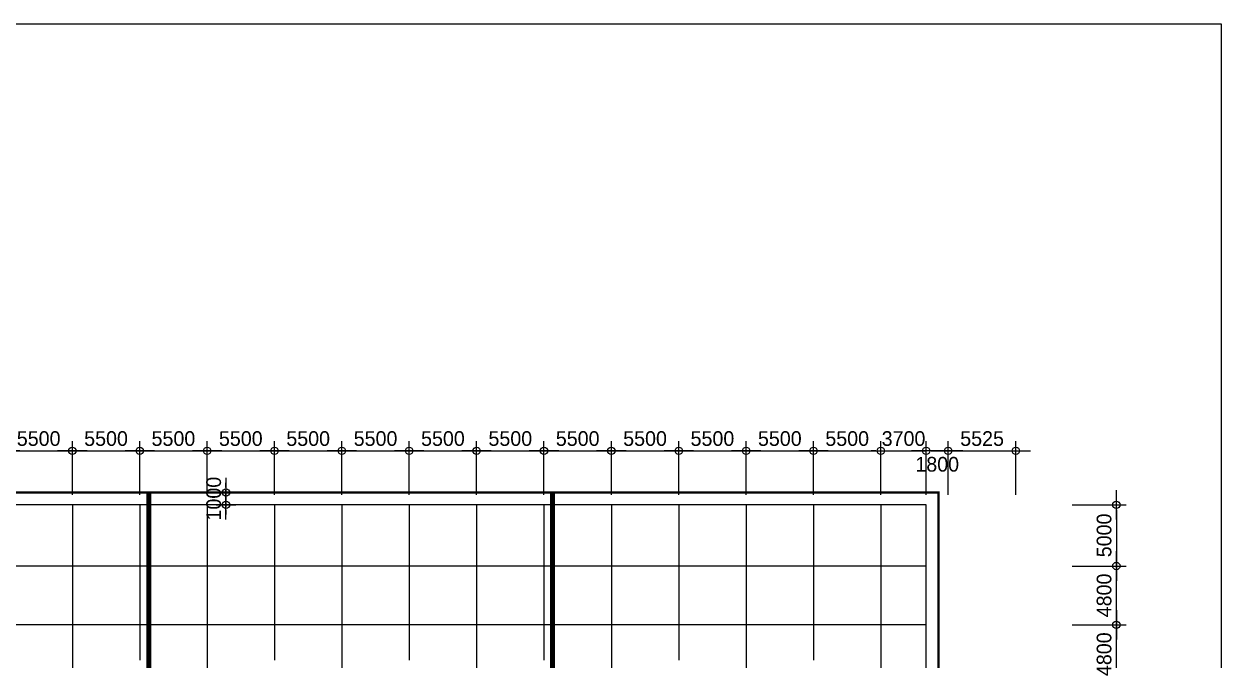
# Model space of a CAD drawing. Header units: millimetres. Extents: x -224470 to 893780, y -1288009 to 197746.
# Drawn here: x 194279 to 292000, y 145815 to 197746 of the extents above; entities that cross this region are included whole.
import ezdxf

# ---------------------------------------------------------------- set-up
doc = ezdxf.new("R2010")
doc.units = ezdxf.units.MM
doc.header["$LTSCALE"] = 1000
doc.header["$MEASUREMENT"] = 0
doc.header["$PDSIZE"] = -10
doc.layers.get('0').update_dxf_attribs({"linetype": 'CONTINUOUS'})
doc.layers.get('Defpoints').update_dxf_attribs({"color": 171, "linetype": 'CONTINUOUS'})
doc.layers.add('NDIM', color=7, linetype='CONTINUOUS')
doc.layers.add('SAW-CUT', color=6, linetype='CONTINUOUS')
doc.styles.add('CGS', font='cgse', dxfattribs={"bigfont": 'cgs'})
doc.dimstyles.new('NDIM 1200', dxfattribs={"dimscale": 500, "dimtxt": 3, "dimasz": 1, "dimexe": 2, "dimexo": 2, "dimgap": 1, "dimtad": 1, "dimdec": 0, "dimdsep": 46, "dimtxsty": 'CGS', "dimblk": 'DOT0', "dimcen": 1, "dimdle": 8, "dimclrd": 2, "dimclre": 2, "dimclrt": 2, "dimadec": 0, "dimazin": 0, "dimtfac": 1, "dimtdec": 0, "dimtix": 1, "dimtmove": 2, "dimatfit": 3, "dimldrblk": 'DOT0', "dimfxl": 1, "dimtolj": 1, "dimtzin": 0, "dimlwd": -1, "dimlwe": -1, "dimarcsym": 0})

# ---------------------------------------------------------------- blocks, each defined once
blk = doc.blocks.new('DOT0')
blk.add_line((-3, 0), (3, 0))
at = {"color": 6}
blk.add_circle((0, 0), 0.75, dxfattribs=at)
blk = doc.blocks.new('*D23')
at = {"layer": 'Defpoints', "color": 0, "ltscale": 0.4, "transparency": 16777216}
for p in [(209172, 159491), (210772, 159491), (209172, 158491)]:
    blk.add_point(p, dxfattribs=at)
at = {"layer": 'NDIM', "ltscale": 0.4, "transparency": 16777216}
for p, q in [((210772, 159891), (210772, 160291)), ((209972, 159491), (211572, 159491)), ((210772, 158491), (210772, 159491)), ((209972, 158491), (211572, 158491)), ((210772, 158091), (210772, 157691))]:
    blk.add_line(p, q, dxfattribs=at)
at = {"layer": 'NDIM', "ltscale": 0.4, "transparency": 16777216, "xscale": 400, "yscale": 400, "zscale": 400}
for p, rotation in [((210772, 159491), 270), ((210772, 158491), 90)]:
    blk.add_blockref('DOT0', p, dxfattribs=dict(at, rotation=rotation))
at = {"layer": 'NDIM', "ltscale": 0.4, "transparency": 16777216, "insert": (209772, 158991), "char_height": 1200, "attachment_point": 5, "rotation": 90, "style": 'CGS'}
blk.add_mtext('\\A1;1000', dxfattribs=at)
blk = doc.blocks.new('*D285')
at = {"layer": 'Defpoints', "color": 0, "ltscale": 0.4, "transparency": 16777216}
for p in [(198230, 162891), (192730, 158491), (198230, 158491)]:
    blk.add_point(p, dxfattribs=at)
at = {"layer": 'NDIM', "ltscale": 0.4, "transparency": 16777216}
for p, q in [((192730, 159291), (192730, 163691)), ((198230, 159291), (198230, 163691)), ((193130, 162891), (197830, 162891))]:
    blk.add_line(p, q, dxfattribs=at)
at = {"layer": 'NDIM', "ltscale": 0.4, "transparency": 16777216, "xscale": 400, "yscale": 400, "zscale": 400, "rotation": 180}
blk.add_blockref('DOT0', (192730, 162891), dxfattribs=at)
at = {"layer": 'NDIM', "ltscale": 0.4, "transparency": 16777216, "xscale": 400, "yscale": 400, "zscale": 400}
blk.add_blockref('DOT0', (198230, 162891), dxfattribs=at)
at = {"layer": 'NDIM', "ltscale": 0.4, "transparency": 16777216, "insert": (195480, 163891), "char_height": 1200, "attachment_point": 5, "style": 'CGS'}
blk.add_mtext('\\A1;5500', dxfattribs=at)
blk = doc.blocks.new('*D286')
at = {"layer": 'Defpoints', "color": 0, "ltscale": 0.4, "transparency": 16777216}
for p in [(203730, 162891), (198230, 158491), (203730, 158491)]:
    blk.add_point(p, dxfattribs=at)
at = {"layer": 'NDIM', "ltscale": 0.4, "transparency": 16777216}
for p, q in [((198230, 159291), (198230, 163691)), ((203730, 159291), (203730, 163691)), ((198630, 162891), (203330, 162891))]:
    blk.add_line(p, q, dxfattribs=at)
at = {"layer": 'NDIM', "ltscale": 0.4, "transparency": 16777216, "xscale": 400, "yscale": 400, "zscale": 400, "rotation": 180}
blk.add_blockref('DOT0', (198230, 162891), dxfattribs=at)
at = {"layer": 'NDIM', "ltscale": 0.4, "transparency": 16777216, "xscale": 400, "yscale": 400, "zscale": 400}
blk.add_blockref('DOT0', (203730, 162891), dxfattribs=at)
at = {"layer": 'NDIM', "ltscale": 0.4, "transparency": 16777216, "insert": (200980, 163891), "char_height": 1200, "attachment_point": 5, "style": 'CGS'}
blk.add_mtext('\\A1;5500', dxfattribs=at)
blk = doc.blocks.new('*D287')
at = {"layer": 'Defpoints', "color": 0, "ltscale": 0.4, "transparency": 16777216}
for p in [(209230, 162891), (203730, 158491), (209230, 158491)]:
    blk.add_point(p, dxfattribs=at)
at = {"layer": 'NDIM', "ltscale": 0.4, "transparency": 16777216}
for p, q in [((203730, 159291), (203730, 163691)), ((209230, 159291), (209230, 163691)), ((204130, 162891), (208830, 162891))]:
    blk.add_line(p, q, dxfattribs=at)
at = {"layer": 'NDIM', "ltscale": 0.4, "transparency": 16777216, "xscale": 400, "yscale": 400, "zscale": 400, "rotation": 180}
blk.add_blockref('DOT0', (203730, 162891), dxfattribs=at)
at = {"layer": 'NDIM', "ltscale": 0.4, "transparency": 16777216, "xscale": 400, "yscale": 400, "zscale": 400}
blk.add_blockref('DOT0', (209230, 162891), dxfattribs=at)
at = {"layer": 'NDIM', "ltscale": 0.4, "transparency": 16777216, "insert": (206480, 163891), "char_height": 1200, "attachment_point": 5, "style": 'CGS'}
blk.add_mtext('\\A1;5500', dxfattribs=at)
blk = doc.blocks.new('*D288')
at = {"layer": 'Defpoints', "color": 0, "ltscale": 0.4, "transparency": 16777216}
for p in [(214730, 162891), (209230, 158491), (214730, 158491)]:
    blk.add_point(p, dxfattribs=at)
at = {"layer": 'NDIM', "ltscale": 0.4, "transparency": 16777216}
for p, q in [((209230, 159291), (209230, 163691)), ((214730, 159291), (214730, 163691)), ((209630, 162891), (214330, 162891))]:
    blk.add_line(p, q, dxfattribs=at)
at = {"layer": 'NDIM', "ltscale": 0.4, "transparency": 16777216, "xscale": 400, "yscale": 400, "zscale": 400, "rotation": 180}
blk.add_blockref('DOT0', (209230, 162891), dxfattribs=at)
at = {"layer": 'NDIM', "ltscale": 0.4, "transparency": 16777216, "xscale": 400, "yscale": 400, "zscale": 400}
blk.add_blockref('DOT0', (214730, 162891), dxfattribs=at)
at = {"layer": 'NDIM', "ltscale": 0.4, "transparency": 16777216, "insert": (211980, 163891), "char_height": 1200, "attachment_point": 5, "style": 'CGS'}
blk.add_mtext('\\A1;5500', dxfattribs=at)
blk = doc.blocks.new('*D289')
at = {"layer": 'Defpoints', "color": 0, "ltscale": 0.4, "transparency": 16777216}
for p in [(220230, 162891), (214730, 158491), (220230, 158491)]:
    blk.add_point(p, dxfattribs=at)
at = {"layer": 'NDIM', "ltscale": 0.4, "transparency": 16777216}
for p, q in [((214730, 159291), (214730, 163691)), ((220230, 159291), (220230, 163691)), ((215130, 162891), (219830, 162891))]:
    blk.add_line(p, q, dxfattribs=at)
at = {"layer": 'NDIM', "ltscale": 0.4, "transparency": 16777216, "xscale": 400, "yscale": 400, "zscale": 400, "rotation": 180}
blk.add_blockref('DOT0', (214730, 162891), dxfattribs=at)
at = {"layer": 'NDIM', "ltscale": 0.4, "transparency": 16777216, "xscale": 400, "yscale": 400, "zscale": 400}
blk.add_blockref('DOT0', (220230, 162891), dxfattribs=at)
at = {"layer": 'NDIM', "ltscale": 0.4, "transparency": 16777216, "insert": (217480, 163891), "char_height": 1200, "attachment_point": 5, "style": 'CGS'}
blk.add_mtext('\\A1;5500', dxfattribs=at)
blk = doc.blocks.new('*D290')
at = {"layer": 'Defpoints', "color": 0, "ltscale": 0.4, "transparency": 16777216}
for p in [(225730, 162891), (220230, 158491), (225730, 158491)]:
    blk.add_point(p, dxfattribs=at)
at = {"layer": 'NDIM', "ltscale": 0.4, "transparency": 16777216}
for p, q in [((220230, 159291), (220230, 163691)), ((225730, 159291), (225730, 163691)), ((220630, 162891), (225330, 162891))]:
    blk.add_line(p, q, dxfattribs=at)
at = {"layer": 'NDIM', "ltscale": 0.4, "transparency": 16777216, "xscale": 400, "yscale": 400, "zscale": 400, "rotation": 180}
blk.add_blockref('DOT0', (220230, 162891), dxfattribs=at)
at = {"layer": 'NDIM', "ltscale": 0.4, "transparency": 16777216, "xscale": 400, "yscale": 400, "zscale": 400}
blk.add_blockref('DOT0', (225730, 162891), dxfattribs=at)
at = {"layer": 'NDIM', "ltscale": 0.4, "transparency": 16777216, "insert": (222980, 163891), "char_height": 1200, "attachment_point": 5, "style": 'CGS'}
blk.add_mtext('\\A1;5500', dxfattribs=at)
blk = doc.blocks.new('*D291')
at = {"layer": 'Defpoints', "color": 0, "ltscale": 0.4, "transparency": 16777216}
for p in [(231230, 162891), (225730, 158491), (231230, 158491)]:
    blk.add_point(p, dxfattribs=at)
at = {"layer": 'NDIM', "ltscale": 0.4, "transparency": 16777216}
for p, q in [((225730, 159291), (225730, 163691)), ((231230, 159291), (231230, 163691)), ((226130, 162891), (230830, 162891))]:
    blk.add_line(p, q, dxfattribs=at)
at = {"layer": 'NDIM', "ltscale": 0.4, "transparency": 16777216, "xscale": 400, "yscale": 400, "zscale": 400, "rotation": 180}
blk.add_blockref('DOT0', (225730, 162891), dxfattribs=at)
at = {"layer": 'NDIM', "ltscale": 0.4, "transparency": 16777216, "xscale": 400, "yscale": 400, "zscale": 400}
blk.add_blockref('DOT0', (231230, 162891), dxfattribs=at)
at = {"layer": 'NDIM', "ltscale": 0.4, "transparency": 16777216, "insert": (228480, 163891), "char_height": 1200, "attachment_point": 5, "style": 'CGS'}
blk.add_mtext('\\A1;5500', dxfattribs=at)
blk = doc.blocks.new('*D292')
at = {"layer": 'Defpoints', "color": 0, "ltscale": 0.4, "transparency": 16777216}
for p in [(236730, 162891), (231230, 158491), (236730, 158491)]:
    blk.add_point(p, dxfattribs=at)
at = {"layer": 'NDIM', "ltscale": 0.4, "transparency": 16777216}
for p, q in [((231230, 159291), (231230, 163691)), ((236730, 159291), (236730, 163691)), ((231630, 162891), (236330, 162891))]:
    blk.add_line(p, q, dxfattribs=at)
at = {"layer": 'NDIM', "ltscale": 0.4, "transparency": 16777216, "xscale": 400, "yscale": 400, "zscale": 400, "rotation": 180}
blk.add_blockref('DOT0', (231230, 162891), dxfattribs=at)
at = {"layer": 'NDIM', "ltscale": 0.4, "transparency": 16777216, "xscale": 400, "yscale": 400, "zscale": 400}
blk.add_blockref('DOT0', (236730, 162891), dxfattribs=at)
at = {"layer": 'NDIM', "ltscale": 0.4, "transparency": 16777216, "insert": (233980, 163891), "char_height": 1200, "attachment_point": 5, "style": 'CGS'}
blk.add_mtext('\\A1;5500', dxfattribs=at)
blk = doc.blocks.new('*D293')
at = {"layer": 'Defpoints', "color": 0, "ltscale": 0.4, "transparency": 16777216}
for p in [(242230, 162891), (236730, 158491), (242230, 158491)]:
    blk.add_point(p, dxfattribs=at)
at = {"layer": 'NDIM', "ltscale": 0.4, "transparency": 16777216}
for p, q in [((236730, 159291), (236730, 163691)), ((242230, 159291), (242230, 163691)), ((237130, 162891), (241830, 162891))]:
    blk.add_line(p, q, dxfattribs=at)
at = {"layer": 'NDIM', "ltscale": 0.4, "transparency": 16777216, "xscale": 400, "yscale": 400, "zscale": 400, "rotation": 180}
blk.add_blockref('DOT0', (236730, 162891), dxfattribs=at)
at = {"layer": 'NDIM', "ltscale": 0.4, "transparency": 16777216, "xscale": 400, "yscale": 400, "zscale": 400}
blk.add_blockref('DOT0', (242230, 162891), dxfattribs=at)
at = {"layer": 'NDIM', "ltscale": 0.4, "transparency": 16777216, "insert": (239480, 163891), "char_height": 1200, "attachment_point": 5, "style": 'CGS'}
blk.add_mtext('\\A1;5500', dxfattribs=at)
blk = doc.blocks.new('*D294')
at = {"layer": 'Defpoints', "color": 0, "ltscale": 0.4, "transparency": 16777216}
for p in [(247730, 162891), (242230, 158491), (247730, 158491)]:
    blk.add_point(p, dxfattribs=at)
at = {"layer": 'NDIM', "ltscale": 0.4, "transparency": 16777216}
for p, q in [((242230, 159291), (242230, 163691)), ((247730, 159291), (247730, 163691)), ((242630, 162891), (247330, 162891))]:
    blk.add_line(p, q, dxfattribs=at)
at = {"layer": 'NDIM', "ltscale": 0.4, "transparency": 16777216, "xscale": 400, "yscale": 400, "zscale": 400, "rotation": 180}
blk.add_blockref('DOT0', (242230, 162891), dxfattribs=at)
at = {"layer": 'NDIM', "ltscale": 0.4, "transparency": 16777216, "xscale": 400, "yscale": 400, "zscale": 400}
blk.add_blockref('DOT0', (247730, 162891), dxfattribs=at)
at = {"layer": 'NDIM', "ltscale": 0.4, "transparency": 16777216, "insert": (244980, 163891), "char_height": 1200, "attachment_point": 5, "style": 'CGS'}
blk.add_mtext('\\A1;5500', dxfattribs=at)
blk = doc.blocks.new('*D295')
at = {"layer": 'Defpoints', "color": 0, "ltscale": 0.4, "transparency": 16777216}
for p in [(253230, 162891), (247730, 158491), (253230, 158491)]:
    blk.add_point(p, dxfattribs=at)
at = {"layer": 'NDIM', "ltscale": 0.4, "transparency": 16777216}
for p, q in [((247730, 159291), (247730, 163691)), ((253230, 159291), (253230, 163691)), ((248130, 162891), (252830, 162891))]:
    blk.add_line(p, q, dxfattribs=at)
at = {"layer": 'NDIM', "ltscale": 0.4, "transparency": 16777216, "xscale": 400, "yscale": 400, "zscale": 400, "rotation": 180}
blk.add_blockref('DOT0', (247730, 162891), dxfattribs=at)
at = {"layer": 'NDIM', "ltscale": 0.4, "transparency": 16777216, "xscale": 400, "yscale": 400, "zscale": 400}
blk.add_blockref('DOT0', (253230, 162891), dxfattribs=at)
at = {"layer": 'NDIM', "ltscale": 0.4, "transparency": 16777216, "insert": (250480, 163891), "char_height": 1200, "attachment_point": 5, "style": 'CGS'}
blk.add_mtext('\\A1;5500', dxfattribs=at)
blk = doc.blocks.new('*D296')
at = {"layer": 'Defpoints', "color": 0, "ltscale": 0.4, "transparency": 16777216}
for p in [(258730, 162891), (253230, 158491), (258730, 158491)]:
    blk.add_point(p, dxfattribs=at)
at = {"layer": 'NDIM', "ltscale": 0.4, "transparency": 16777216}
for p, q in [((253230, 159291), (253230, 163691)), ((258730, 159291), (258730, 163691)), ((253630, 162891), (258330, 162891))]:
    blk.add_line(p, q, dxfattribs=at)
at = {"layer": 'NDIM', "ltscale": 0.4, "transparency": 16777216, "xscale": 400, "yscale": 400, "zscale": 400, "rotation": 180}
blk.add_blockref('DOT0', (253230, 162891), dxfattribs=at)
at = {"layer": 'NDIM', "ltscale": 0.4, "transparency": 16777216, "xscale": 400, "yscale": 400, "zscale": 400}
blk.add_blockref('DOT0', (258730, 162891), dxfattribs=at)
at = {"layer": 'NDIM', "ltscale": 0.4, "transparency": 16777216, "insert": (255980, 163891), "char_height": 1200, "attachment_point": 5, "style": 'CGS'}
blk.add_mtext('\\A1;5500', dxfattribs=at)
blk = doc.blocks.new('*D297')
at = {"layer": 'Defpoints', "color": 0, "ltscale": 0.4, "transparency": 16777216}
for p in [(264230, 162891), (258730, 158491), (264230, 158491)]:
    blk.add_point(p, dxfattribs=at)
at = {"layer": 'NDIM', "ltscale": 0.4, "transparency": 16777216}
for p, q in [((258730, 159291), (258730, 163691)), ((264230, 159291), (264230, 163691)), ((259130, 162891), (263830, 162891))]:
    blk.add_line(p, q, dxfattribs=at)
at = {"layer": 'NDIM', "ltscale": 0.4, "transparency": 16777216, "xscale": 400, "yscale": 400, "zscale": 400, "rotation": 180}
blk.add_blockref('DOT0', (258730, 162891), dxfattribs=at)
at = {"layer": 'NDIM', "ltscale": 0.4, "transparency": 16777216, "xscale": 400, "yscale": 400, "zscale": 400}
blk.add_blockref('DOT0', (264230, 162891), dxfattribs=at)
at = {"layer": 'NDIM', "ltscale": 0.4, "transparency": 16777216, "insert": (261480, 163891), "char_height": 1200, "attachment_point": 5, "style": 'CGS'}
blk.add_mtext('\\A1;5500', dxfattribs=at)
blk = doc.blocks.new('*D298')
at = {"layer": 'Defpoints', "color": 0, "ltscale": 0.4, "transparency": 16777216}
for p in [(267930, 162891), (264230, 158491), (267930, 158491)]:
    blk.add_point(p, dxfattribs=at)
at = {"layer": 'NDIM', "ltscale": 0.4, "transparency": 16777216}
for p, q in [((264230, 159291), (264230, 163691)), ((267930, 159291), (267930, 163691)), ((263830, 162891), (263430, 162891)), ((264230, 162891), (267930, 162891)), ((268330, 162891), (268730, 162891))]:
    blk.add_line(p, q, dxfattribs=at)
at = {"layer": 'NDIM', "ltscale": 0.4, "transparency": 16777216, "xscale": 400, "yscale": 400, "zscale": 400}
blk.add_blockref('DOT0', (264230, 162891), dxfattribs=at)
at = {"layer": 'NDIM', "ltscale": 0.4, "transparency": 16777216, "xscale": 400, "yscale": 400, "zscale": 400, "rotation": 180}
blk.add_blockref('DOT0', (267930, 162891), dxfattribs=at)
at = {"layer": 'NDIM', "ltscale": 0.4, "transparency": 16777216, "insert": (266080, 163891), "char_height": 1200, "attachment_point": 5, "style": 'CGS'}
blk.add_mtext('\\A1;3700', dxfattribs=at)
blk = doc.blocks.new('*D299')
at = {"layer": 'Defpoints', "color": 0, "ltscale": 0.4, "transparency": 16777216}
for p in [(275255, 162891), (269730, 158491), (275255, 158491)]:
    blk.add_point(p, dxfattribs=at)
at = {"layer": 'NDIM', "ltscale": 0.4, "transparency": 16777216}
for p, q in [((269730, 159291), (269730, 163691)), ((275255, 159291), (275255, 163691)), ((270130, 162891), (274855, 162891))]:
    blk.add_line(p, q, dxfattribs=at)
at = {"layer": 'NDIM', "ltscale": 0.4, "transparency": 16777216, "xscale": 400, "yscale": 400, "zscale": 400, "rotation": 180}
blk.add_blockref('DOT0', (269730, 162891), dxfattribs=at)
at = {"layer": 'NDIM', "ltscale": 0.4, "transparency": 16777216, "xscale": 400, "yscale": 400, "zscale": 400}
blk.add_blockref('DOT0', (275255, 162891), dxfattribs=at)
at = {"layer": 'NDIM', "ltscale": 0.4, "transparency": 16777216, "insert": (272493, 163891), "char_height": 1200, "attachment_point": 5, "style": 'CGS'}
blk.add_mtext('\\A1;5525', dxfattribs=at)
blk = doc.blocks.new('*D300')
at = {"layer": 'Defpoints', "color": 0, "ltscale": 0.4, "transparency": 16777216}
for p in [(269730, 162891), (267930, 158491), (269730, 158491)]:
    blk.add_point(p, dxfattribs=at)
at = {"layer": 'NDIM', "ltscale": 0.4, "transparency": 16777216}
for p, q in [((267930, 159291), (267930, 163691)), ((269730, 159291), (269730, 163691)), ((268330, 162891), (269330, 162891))]:
    blk.add_line(p, q, dxfattribs=at)
at = {"layer": 'NDIM', "ltscale": 0.4, "transparency": 16777216, "xscale": 400, "yscale": 400, "zscale": 400, "rotation": 180}
blk.add_blockref('DOT0', (267930, 162891), dxfattribs=at)
at = {"layer": 'NDIM', "ltscale": 0.4, "transparency": 16777216, "xscale": 400, "yscale": 400, "zscale": 400}
blk.add_blockref('DOT0', (269730, 162891), dxfattribs=at)
at = {"layer": 'NDIM', "ltscale": 0.4, "transparency": 16777216, "insert": (268830, 161791), "char_height": 1200, "attachment_point": 5, "style": 'CGS'}
blk.add_mtext('\\A1;1800', dxfattribs=at)
blk = doc.blocks.new('*D309')
at = {"layer": 'Defpoints', "color": 0, "ltscale": 0.4, "transparency": 16777216}
for p in [(279055, 153491), (283455, 153491), (279055, 148691)]:
    blk.add_point(p, dxfattribs=at)
at = {"layer": 'NDIM', "ltscale": 0.4, "transparency": 16777216}
for p, q in [((279855, 153491), (284255, 153491)), ((283455, 149091), (283455, 153091)), ((279855, 148691), (284255, 148691))]:
    blk.add_line(p, q, dxfattribs=at)
at = {"layer": 'NDIM', "ltscale": 0.4, "transparency": 16777216, "xscale": 400, "yscale": 400, "zscale": 400}
for p, rotation in [((283455, 153491), 90), ((283455, 148691), 270)]:
    blk.add_blockref('DOT0', p, dxfattribs=dict(at, rotation=rotation))
at = {"layer": 'NDIM', "ltscale": 0.4, "transparency": 16777216, "insert": (282455, 151091), "char_height": 1200, "attachment_point": 5, "rotation": 90, "style": 'CGS'}
blk.add_mtext('\\A1;4800', dxfattribs=at)
blk = doc.blocks.new('*D310')
at = {"layer": 'Defpoints', "color": 0, "ltscale": 0.4, "transparency": 16777216}
for p in [(279055, 148691), (283455, 148691), (279055, 143891)]:
    blk.add_point(p, dxfattribs=at)
at = {"layer": 'NDIM', "ltscale": 0.4, "transparency": 16777216}
for p, q in [((279855, 148691), (284255, 148691)), ((283455, 144291), (283455, 148291)), ((279855, 143891), (284255, 143891))]:
    blk.add_line(p, q, dxfattribs=at)
at = {"layer": 'NDIM', "ltscale": 0.4, "transparency": 16777216, "xscale": 400, "yscale": 400, "zscale": 400}
for p, rotation in [((283455, 148691), 90), ((283455, 143891), 270)]:
    blk.add_blockref('DOT0', p, dxfattribs=dict(at, rotation=rotation))
at = {"layer": 'NDIM', "ltscale": 0.4, "transparency": 16777216, "insert": (282455, 146291), "char_height": 1200, "attachment_point": 5, "rotation": 90, "style": 'CGS'}
blk.add_mtext('\\A1;4800', dxfattribs=at)
blk = doc.blocks.new('*D322')
at = {"layer": 'Defpoints', "color": 0, "ltscale": 0.4, "transparency": 16777216}
for p in [(279055, 158491), (279055, 153491), (283455, 153491)]:
    blk.add_point(p, dxfattribs=at)
at = {"layer": 'NDIM', "ltscale": 0.4, "transparency": 16777216}
for p, q in [((279855, 158491), (284255, 158491)), ((283455, 158091), (283455, 153891)), ((279855, 153491), (284255, 153491))]:
    blk.add_line(p, q, dxfattribs=at)
at = {"layer": 'NDIM', "ltscale": 0.4, "transparency": 16777216, "xscale": 400, "yscale": 400, "zscale": 400}
for p, rotation in [((283455, 158491), 90), ((283455, 153491), 270)]:
    blk.add_blockref('DOT0', p, dxfattribs=dict(at, rotation=rotation))
at = {"layer": 'NDIM', "ltscale": 0.4, "transparency": 16777216, "insert": (282455, 155991), "char_height": 1200, "attachment_point": 5, "rotation": 90, "style": 'CGS'}
blk.add_mtext('\\A1;5000', dxfattribs=at)

msp = doc.modelspace()

# ---------------------------------------------------------------- linework, layer by layer
at = {"color": 3, "ltscale": 10000, "const_width": 200}
for points in [[(171530.1, 159490.5), (171530.1, 116390.5), (204380.1, 116390.5), (204380.1, 159490.5), (171530.1, 159490.5)], [(204580.1, 159490.5), (204580.1, 116390.5), (237330.1, 116390.5), (237330.1, 159490.5), (204580.1, 159490.5)], [(237530.1, 159490.5), (237530.1, 116390.5), (268930.1, 116390.5), (268930.1, 124790.5), (276255.1, 124790.5), (276255.1, 139653), (268930.1, 139653), (268930.1, 159490.5), (237530.1, 159490.5)]]:
    msp.add_lwpolyline(points, dxfattribs=at)
at = {"layer": 'Defpoints', "ltscale": 10000}
msp.add_lwpolyline([(292000, 36778.1), (8000, 36778.1), (8000, 197745.9), (292000, 197745.9)], close=True, dxfattribs=at)
at = {"layer": 'SAW-CUT', "ltscale": 10000}
for p, q in [((267930.1, 158490.5), (106530.1, 158490.5)), ((198230.1, 158490.5), (198230.1, 83390.5)), ((203730.1, 158490.5), (203730.1, 145814.8)), ((209230.1, 158490.5), (209230.1, 83390.5)), ((214730.1, 158490.5), (214730.1, 145814.8)), ((220230.1, 158490.5), (220230.1, 83390.5)), ((225730.1, 158490.5), (225730.1, 145814.8)), ((231230.1, 158490.5), (231230.1, 83390.5)), ((236730.1, 158490.5), (236730.1, 145814.8)), ((242230.1, 158490.5), (242230.1, 83390.5)), ((247730.1, 158490.5), (247730.1, 145814.8)), ((253230.1, 158490.5), (253230.1, 83390.5)), ((258730.1, 158490.5), (258730.1, 145814.8)), ((264230.1, 158490.5), (264230.1, 83390.5)), ((267930.1, 138390.5), (267930.1, 158490.5)), ((267930.1, 153490.5), (106530.1, 153490.5)), ((267930.1, 148690.5), (106530.1, 148690.5))]:
    msp.add_line(p, q, dxfattribs=at)

# ---------------------------------------------------------------- dimensions: what is measured, and where the dimension line sits
at = {"layer": 'NDIM', "ltscale": 0.4}
for base, p1, p2, picture, middle in [((198230.1, 162890.5), (192730.1, 158490.5), (198230.1, 158490.5), '*D285', (195480.1, 163890.5)), ((203730.1, 162890.5), (198230.1, 158490.5), (203730.1, 158490.5), '*D286', (200980.1, 163890.5)), ((209230.1, 162890.5), (203730.1, 158490.5), (209230.1, 158490.5), '*D287', (206480.1, 163890.5)), ((214730.1, 162890.5), (209230.1, 158490.5), (214730.1, 158490.5), '*D288', (211980.1, 163890.5)), ((220230.1, 162890.5), (214730.1, 158490.5), (220230.1, 158490.5), '*D289', (217480.1, 163890.5)), ((225730.1, 162890.5), (220230.1, 158490.5), (225730.1, 158490.5), '*D290', (222980.1, 163890.5)), ((231230.1, 162890.5), (225730.1, 158490.5), (231230.1, 158490.5), '*D291', (228480.1, 163890.5)), ((236730.1, 162890.5), (231230.1, 158490.5), (236730.1, 158490.5), '*D292', (233980.1, 163890.5)), ((242230.1, 162890.5), (236730.1, 158490.5), (242230.1, 158490.5), '*D293', (239480.1, 163890.5)), ((247730.1, 162890.5), (242230.1, 158490.5), (247730.1, 158490.5), '*D294', (244980.1, 163890.5)), ((253230.1, 162890.5), (247730.1, 158490.5), (253230.1, 158490.5), '*D295', (250480.1, 163890.5)), ((258730.1, 162890.5), (253230.1, 158490.5), (258730.1, 158490.5), '*D296', (255980.1, 163890.5)), ((264230.1, 162890.5), (258730.1, 158490.5), (264230.1, 158490.5), '*D297', (261480.1, 163890.5)), ((267930.1, 162890.5), (264230.1, 158490.5), (267930.1, 158490.5), '*D298', (266080.1, 163890.5)), ((275255.1, 162890.5), (269730.1, 158490.5), (275255.1, 158490.5), '*D299', (272492.6, 163890.5))]:
    dim = msp.add_linear_dim(base=base, p1=p1, p2=p2, dimstyle='NDIM 1200', override={"dimscale": 400, "dimclrd": 256, "dimclre": 256, "dimclrt": 256}, dxfattribs=at)
    dim.commit()
    dim.dimension.update_dxf_attribs({"geometry": picture, "text_midpoint": middle})
dim = msp.add_linear_dim(base=(269730.1, 162890.5), p1=(267930.1, 158490.5), p2=(269730.1, 158490.5), dimstyle='NDIM 1200', override={"dimscale": 400, "dimclrd": 256, "dimclre": 256, "dimclrt": 256}, dxfattribs=at)
dim.commit()
dim.dimension.update_dxf_attribs({"geometry": '*D300', "text_midpoint": (268830.1, 161790.5), "dimtype": 160})
for base, p1, p2, angle, picture, middle in [((210772.3, 159490.5), (209172.3, 158490.5), (209172.3, 159490.5), 90, '*D23', (209772.3, 158990.5)), ((283455.1, 153490.5), (279055.1, 158490.5), (279055.1, 153490.5), 270, '*D322', (282455.1, 155990.5)), ((283455.1, 153490.5), (279055.1, 148690.5), (279055.1, 153490.5), 90, '*D309', (282455.1, 151090.5)), ((283455.1, 148690.5), (279055.1, 143890.5), (279055.1, 148690.5), 90, '*D310', (282455.1, 146290.5))]:
    dim = msp.add_linear_dim(base=base, p1=p1, p2=p2, angle=angle, dimstyle='NDIM 1200', override={"dimscale": 400, "dimclrd": 256, "dimclre": 256, "dimclrt": 256}, dxfattribs=at)
    dim.commit()
    dim.dimension.update_dxf_attribs({"geometry": picture, "text_midpoint": middle})

doc.saveas('drawing.dxf')
